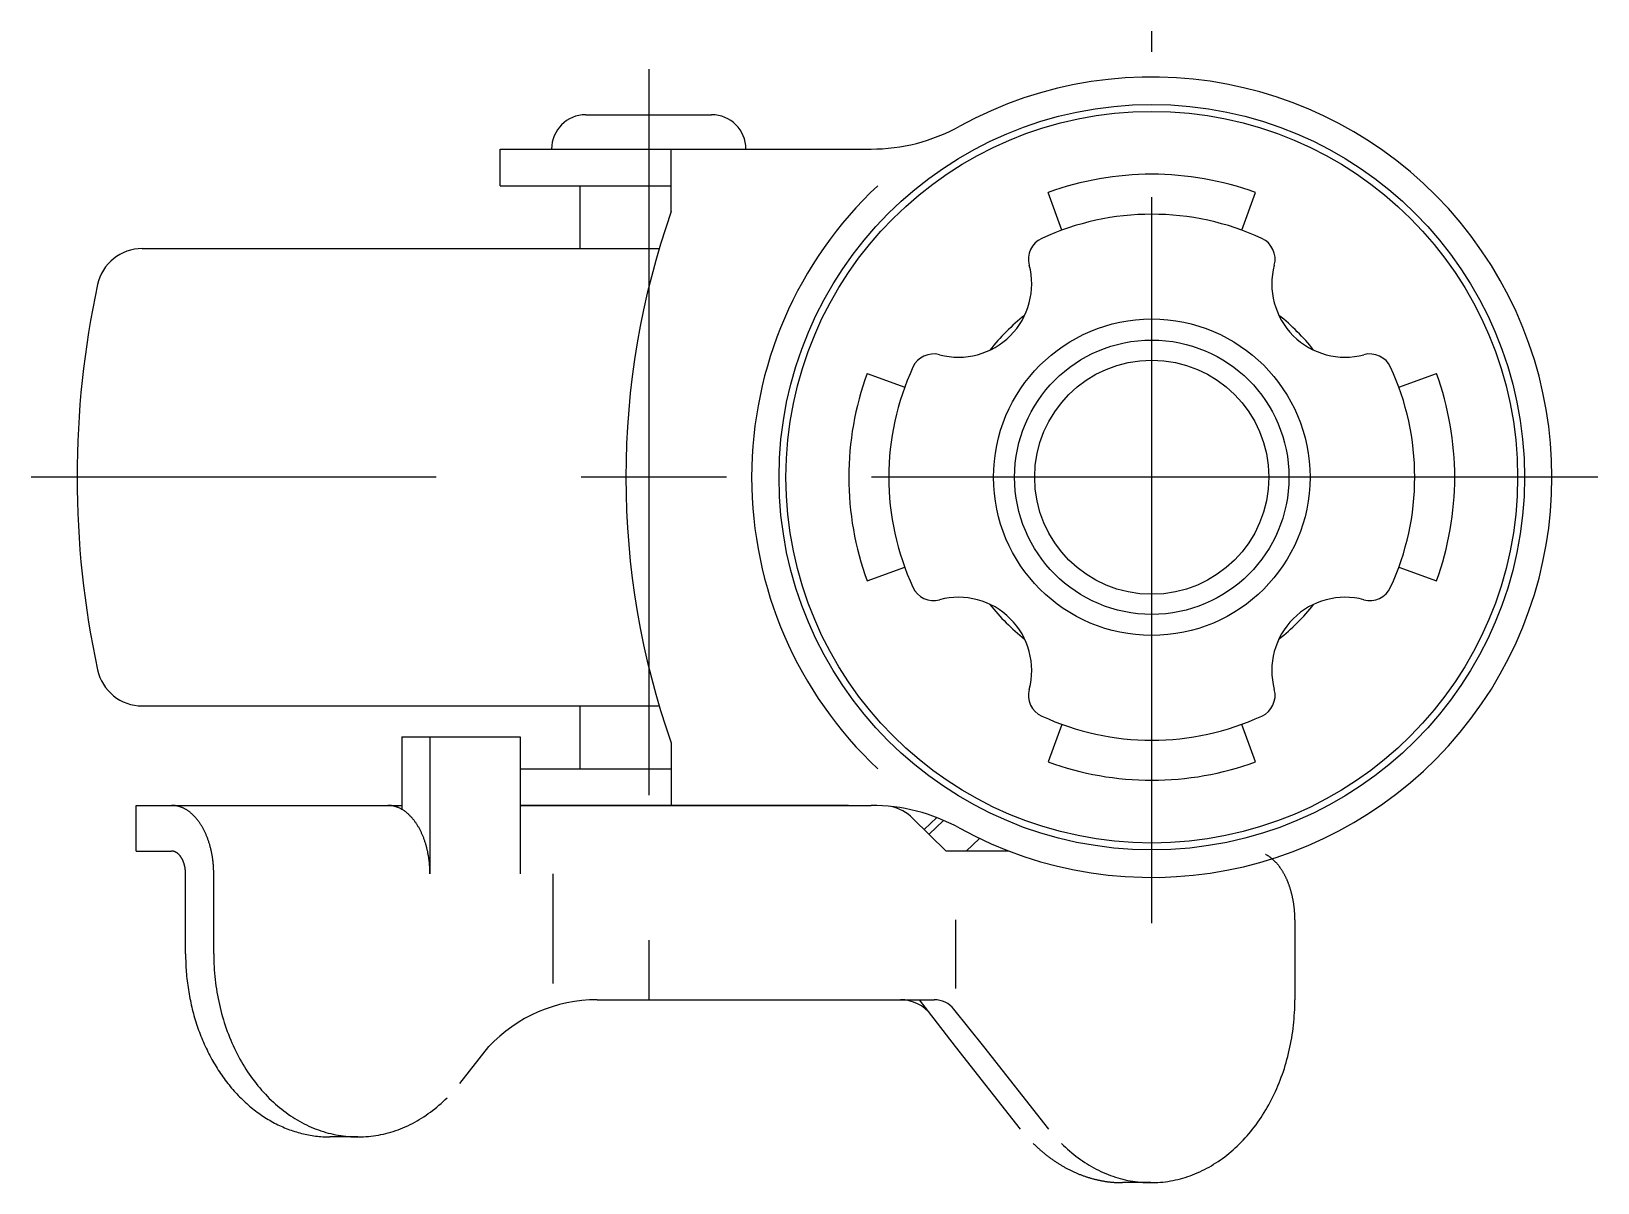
# Model space of a CAD drawing. Extents: x -157 to 41, y -42 to 152.
# Drawn here: x -27 to 41.5, y 101.4 to 151.7 of the extents above; entities that cross this region are included whole.
import ezdxf

# ---------------------------------------------------------------- set-up
doc = ezdxf.new("R2010")
doc.units = 0
doc.linetypes.add('CENTER', pattern=[50.8, 31.75, -6.35, 6.35, -6.35])
doc.layers.get('0').update_dxf_attribs({"linetype": 'CONTINUOUS'})
doc.layers.add('CENTER', color=1, linetype='CENTER')

msp = doc.modelspace()

# ---------------------------------------------------------------- linework, layer by layer
at = {"color": 7, "linetype": 'CONTINUOUS'}
for p, q in [((-2.75, 148.058), (2.75, 148.058)), ((-6.5, 144.958), (-6.5, 146.558)), ((-6.5, 146.558), (9.723, 146.558)), ((0.984, 143.823), (0.984, 146.558)), ((-6.5, 144.958), (0.984, 144.958)), ((-3, 142.208), (-3, 144.958)), ((18.067, 143.014), (17.468, 144.659)), ((25.933, 143.014), (26.532, 144.659)), ((-22.148, 142.208), (0.459, 142.208)), ((9.549, 136.74), (11.194, 136.141)), ((32.806, 136.141), (34.451, 136.74)), ((9.549, 127.676), (11.194, 128.275)), ((32.806, 128.275), (34.451, 127.676)), ((-22.148, 122.208), (0.459, 122.208)), ((-3, 119.458), (-3, 122.208)), ((18.067, 121.401), (17.468, 119.757)), ((26.532, 119.757), (25.933, 121.401)), ((-10.798, 120.858), (-10.798, 117.686)), ((-10.798, 120.858), (-5.627, 120.858)), ((-9.567, 120.858), (-9.567, 114.858)), ((-5.627, 120.858), (-5.627, 114.858)), ((0.984, 120.592), (0.984, 117.858)), ((-5.627, 119.458), (0.984, 119.458)), ((-22.409, 117.858), (-10.798, 117.858)), ((-22.409, 115.858), (-22.409, 117.858)), ((8.734, 117.858), (-5.627, 117.858)), ((-5.627, 117.858), (9.723, 117.858)), ((13.015, 115.858), (11.556, 117.287)), ((12.053, 116.799), (12.607, 117.32)), ((12.258, 116.599), (12.898, 117.201)), ((-22.409, 115.858), (-20.87, 115.858)), ((15.761, 115.858), (13.015, 115.858)), ((13.88, 115.858), (14.468, 116.411)), ((-20.254, 111.358), (-20.254, 114.858)), ((-19.023, 111.358), (-19.023, 114.858)), ((-4.193, 114.858), (-4.193, 110.062)), ((13.428, 109.846), (13.428, 112.858)), ((28.258, 112.858), (28.258, 109.358)), ((-2.253, 109.358), (12.49, 109.358)), ((13.423, 107.307), (11.842, 109.358)), ((14.654, 107.307), (13.35, 108.943)), ((-8.261, 105.701), (-6.995, 107.307)), ((16.265, 103.701), (13.423, 107.307)), ((17.496, 103.701), (14.654, 107.307)), ((-12.719, 103.358), (-13.95, 103.358)), ((21.954, 101.358), (20.722, 101.358))]:
    msp.add_line(p, q, dxfattribs=at)
for points in [[(-19.023, 114.858, 0), (-19.023, 114.895, 0), (-19.023, 114.931, 0), (-19.024, 114.968, 0), (-19.025, 115.005, 0), (-19.026, 115.042, 0), (-19.028, 115.078, 0), (-19.03, 115.115, 0), (-19.032, 115.152, 0), (-19.034, 115.188, 0), (-19.037, 115.225, 0), (-19.04, 115.261, 0), (-19.043, 115.298, 0), (-19.046, 115.334, 0), (-19.05, 115.371, 0), (-19.054, 115.407, 0), (-19.058, 115.443, 0), (-19.063, 115.479, 0), (-19.068, 115.515, 0), (-19.073, 115.551, 0), (-19.078, 115.587, 0), (-19.084, 115.622, 0), (-19.09, 115.658, 0), (-19.096, 115.693, 0), (-19.102, 115.729, 0), (-19.109, 115.764, 0), (-19.116, 115.799, 0), (-19.123, 115.834, 0), (-19.131, 115.868, 0), (-19.139, 115.903, 0), (-19.147, 115.937, 0), (-19.155, 115.972, 0), (-19.163, 116.006, 0), (-19.172, 116.04, 0), (-19.181, 116.073, 0), (-19.191, 116.107, 0), (-19.2, 116.14, 0), (-19.21, 116.174, 0), (-19.22, 116.207, 0), (-19.23, 116.239, 0), (-19.241, 116.272, 0), (-19.252, 116.304, 0), (-19.263, 116.336, 0), (-19.274, 116.368, 0), (-19.286, 116.4, 0), (-19.297, 116.432, 0), (-19.309, 116.463, 0), (-19.322, 116.494, 0), (-19.334, 116.524, 0), (-19.347, 116.555, 0), (-19.36, 116.585, 0), (-19.373, 116.615, 0), (-19.386, 116.645, 0), (-19.4, 116.674, 0), (-19.414, 116.703, 0), (-19.428, 116.732, 0), (-19.442, 116.761, 0), (-19.457, 116.789, 0), (-19.471, 116.817, 0), (-19.486, 116.845, 0), (-19.501, 116.872, 0), (-19.517, 116.9, 0), (-19.532, 116.926, 0), (-19.548, 116.953, 0), (-19.564, 116.979, 0), (-19.58, 117.005, 0), (-19.596, 117.03, 0), (-19.613, 117.056, 0), (-19.63, 117.081, 0), (-19.646, 117.105, 0), (-19.663, 117.129, 0), (-19.681, 117.153, 0), (-19.698, 117.177, 0), (-19.716, 117.2, 0), (-19.733, 117.223, 0), (-19.752, 117.245, 0), (-19.77, 117.267, 0), (-19.788, 117.289, 0), (-19.806, 117.31, 0), (-19.825, 117.332, 0), (-19.844, 117.352, 0), (-19.863, 117.372, 0), (-19.882, 117.392, 0), (-19.901, 117.412, 0), (-19.92, 117.431, 0), (-19.94, 117.45, 0), (-19.959, 117.468, 0), (-19.979, 117.486, 0), (-19.999, 117.503, 0), (-20.019, 117.521, 0), (-20.039, 117.537, 0), (-20.06, 117.554, 0), (-20.08, 117.57, 0), (-20.101, 117.585, 0), (-20.121, 117.6, 0), (-20.142, 117.615, 0), (-20.163, 117.629, 0), (-20.184, 117.643, 0), (-20.205, 117.657, 0), (-20.226, 117.67, 0), (-20.248, 117.682, 0), (-20.269, 117.695, 0), (-20.291, 117.706, 0), (-20.312, 117.718, 0), (-20.334, 117.729, 0), (-20.355, 117.739, 0), (-20.377, 117.749, 0), (-20.399, 117.759, 0), (-20.421, 117.768, 0), (-20.443, 117.777, 0), (-20.465, 117.785, 0), (-20.487, 117.793, 0), (-20.509, 117.8, 0), (-20.532, 117.807, 0), (-20.554, 117.814, 0), (-20.576, 117.82, 0), (-20.599, 117.825, 0), (-20.621, 117.83, 0), (-20.644, 117.835, 0), (-20.666, 117.839, 0), (-20.689, 117.843, 0), (-20.711, 117.847, 0), (-20.734, 117.85, 0), (-20.757, 117.852, 0), (-20.779, 117.854, 0), (-20.802, 117.856, 0), (-20.825, 117.857, 0), (-20.847, 117.858, 0), (-20.87, 117.858, 0)], [(-9.567, 114.858, 0), (-9.567, 114.895, 0), (-9.567, 114.931, 0), (-9.568, 114.968, 0), (-9.569, 115.005, 0), (-9.57, 115.042, 0), (-9.572, 115.078, 0), (-9.574, 115.115, 0), (-9.576, 115.152, 0), (-9.578, 115.188, 0), (-9.581, 115.225, 0), (-9.584, 115.261, 0), (-9.587, 115.298, 0), (-9.59, 115.334, 0), (-9.594, 115.371, 0), (-9.598, 115.407, 0), (-9.602, 115.443, 0), (-9.607, 115.479, 0), (-9.612, 115.515, 0), (-9.617, 115.551, 0), (-9.622, 115.587, 0), (-9.628, 115.622, 0), (-9.634, 115.658, 0), (-9.64, 115.693, 0), (-9.646, 115.729, 0), (-9.653, 115.764, 0), (-9.66, 115.799, 0), (-9.667, 115.834, 0), (-9.675, 115.868, 0), (-9.682, 115.903, 0), (-9.69, 115.937, 0), (-9.699, 115.972, 0), (-9.707, 116.006, 0), (-9.716, 116.04, 0), (-9.725, 116.073, 0), (-9.735, 116.107, 0), (-9.744, 116.14, 0), (-9.754, 116.174, 0), (-9.764, 116.207, 0), (-9.774, 116.239, 0), (-9.785, 116.272, 0), (-9.796, 116.304, 0), (-9.807, 116.336, 0), (-9.818, 116.368, 0), (-9.83, 116.4, 0), (-9.841, 116.432, 0), (-9.853, 116.463, 0), (-9.866, 116.494, 0), (-9.878, 116.524, 0), (-9.891, 116.555, 0), (-9.904, 116.585, 0), (-9.917, 116.615, 0), (-9.93, 116.645, 0), (-9.944, 116.674, 0), (-9.958, 116.703, 0), (-9.972, 116.732, 0), (-9.986, 116.761, 0), (-10.001, 116.789, 0), (-10.015, 116.817, 0), (-10.03, 116.845, 0), (-10.045, 116.872, 0), (-10.06, 116.9, 0), (-10.076, 116.926, 0), (-10.092, 116.953, 0), (-10.108, 116.979, 0), (-10.124, 117.005, 0), (-10.14, 117.03, 0), (-10.157, 117.056, 0), (-10.173, 117.081, 0), (-10.19, 117.105, 0), (-10.207, 117.129, 0), (-10.225, 117.153, 0), (-10.242, 117.177, 0), (-10.26, 117.2, 0), (-10.277, 117.223, 0), (-10.295, 117.245, 0), (-10.313, 117.267, 0), (-10.332, 117.289, 0), (-10.35, 117.31, 0), (-10.369, 117.332, 0), (-10.388, 117.352, 0), (-10.406, 117.372, 0), (-10.426, 117.392, 0), (-10.445, 117.412, 0), (-10.464, 117.431, 0), (-10.484, 117.45, 0), (-10.503, 117.468, 0), (-10.523, 117.486, 0), (-10.543, 117.503, 0), (-10.563, 117.521, 0), (-10.583, 117.537, 0), (-10.604, 117.554, 0), (-10.624, 117.57, 0), (-10.645, 117.585, 0), (-10.665, 117.6, 0), (-10.686, 117.615, 0), (-10.707, 117.629, 0), (-10.728, 117.643, 0), (-10.749, 117.657, 0), (-10.77, 117.67, 0), (-10.791, 117.682, 0), (-10.813, 117.695, 0), (-10.834, 117.706, 0), (-10.856, 117.718, 0), (-10.878, 117.729, 0), (-10.899, 117.739, 0), (-10.921, 117.749, 0), (-10.943, 117.759, 0), (-10.965, 117.768, 0), (-10.987, 117.777, 0), (-11.009, 117.785, 0), (-11.031, 117.793, 0), (-11.053, 117.8, 0), (-11.076, 117.807, 0), (-11.098, 117.814, 0), (-11.12, 117.82, 0), (-11.143, 117.825, 0), (-11.165, 117.83, 0), (-11.188, 117.835, 0), (-11.21, 117.839, 0), (-11.233, 117.843, 0), (-11.255, 117.847, 0), (-11.278, 117.85, 0), (-11.3, 117.852, 0), (-11.323, 117.854, 0), (-11.346, 117.856, 0), (-11.368, 117.857, 0), (-11.391, 117.858, 0), (-11.414, 117.858, 0)], [(-20.254, 114.858, 0), (-20.254, 114.87, 0), (-20.254, 114.882, 0), (-20.255, 114.895, 0), (-20.255, 114.907, 0), (-20.255, 114.919, 0), (-20.256, 114.931, 0), (-20.256, 114.944, 0), (-20.257, 114.956, 0), (-20.258, 114.968, 0), (-20.259, 114.98, 0), (-20.26, 114.992, 0), (-20.261, 115.004, 0), (-20.262, 115.017, 0), (-20.263, 115.029, 0), (-20.265, 115.041, 0), (-20.266, 115.053, 0), (-20.267, 115.065, 0), (-20.269, 115.077, 0), (-20.271, 115.089, 0), (-20.273, 115.101, 0), (-20.274, 115.113, 0), (-20.276, 115.124, 0), (-20.279, 115.136, 0), (-20.281, 115.148, 0), (-20.283, 115.16, 0), (-20.285, 115.171, 0), (-20.288, 115.183, 0), (-20.29, 115.195, 0), (-20.293, 115.206, 0), (-20.295, 115.218, 0), (-20.298, 115.229, 0), (-20.301, 115.24, 0), (-20.304, 115.252, 0), (-20.307, 115.263, 0), (-20.31, 115.274, 0), (-20.313, 115.285, 0), (-20.317, 115.296, 0), (-20.32, 115.307, 0), (-20.323, 115.318, 0), (-20.327, 115.329, 0), (-20.331, 115.34, 0), (-20.334, 115.351, 0), (-20.338, 115.361, 0), (-20.342, 115.372, 0), (-20.346, 115.382, 0), (-20.35, 115.393, 0), (-20.354, 115.403, 0), (-20.358, 115.413, 0), (-20.362, 115.423, 0), (-20.366, 115.434, 0), (-20.371, 115.444, 0), (-20.375, 115.453, 0), (-20.38, 115.463, 0), (-20.384, 115.473, 0), (-20.389, 115.483, 0), (-20.394, 115.492, 0), (-20.399, 115.502, 0), (-20.404, 115.511, 0), (-20.409, 115.52, 0), (-20.414, 115.529, 0), (-20.419, 115.538, 0), (-20.424, 115.547, 0), (-20.429, 115.556, 0), (-20.434, 115.565, 0), (-20.44, 115.573, 0), (-20.445, 115.582, 0), (-20.451, 115.59, 0), (-20.456, 115.599, 0), (-20.462, 115.607, 0), (-20.468, 115.615, 0), (-20.474, 115.623, 0), (-20.479, 115.631, 0), (-20.485, 115.638, 0), (-20.491, 115.646, 0), (-20.497, 115.654, 0), (-20.503, 115.661, 0), (-20.509, 115.668, 0), (-20.515, 115.675, 0), (-20.521, 115.682, 0), (-20.528, 115.689, 0), (-20.534, 115.696, 0), (-20.541, 115.703, 0), (-20.547, 115.709, 0), (-20.553, 115.715, 0), (-20.56, 115.722, 0), (-20.566, 115.728, 0), (-20.573, 115.734, 0), (-20.58, 115.74, 0), (-20.586, 115.745, 0), (-20.593, 115.751, 0), (-20.6, 115.756, 0), (-20.607, 115.762, 0), (-20.613, 115.767, 0), (-20.62, 115.772, 0), (-20.627, 115.777, 0), (-20.634, 115.782, 0), (-20.641, 115.786, 0), (-20.648, 115.791, 0), (-20.655, 115.795, 0), (-20.662, 115.799, 0), (-20.67, 115.803, 0), (-20.677, 115.807, 0), (-20.684, 115.811, 0), (-20.691, 115.815, 0), (-20.698, 115.818, 0), (-20.706, 115.822, 0), (-20.713, 115.825, 0), (-20.72, 115.828, 0), (-20.728, 115.831, 0), (-20.735, 115.833, 0), (-20.742, 115.836, 0), (-20.75, 115.839, 0), (-20.757, 115.841, 0), (-20.765, 115.843, 0), (-20.772, 115.845, 0), (-20.779, 115.847, 0), (-20.787, 115.849, 0), (-20.794, 115.85, 0), (-20.802, 115.852, 0), (-20.809, 115.853, 0), (-20.817, 115.854, 0), (-20.825, 115.855, 0), (-20.832, 115.856, 0), (-20.84, 115.857, 0), (-20.847, 115.857, 0), (-20.855, 115.857, 0), (-20.862, 115.858, 0), (-20.87, 115.858, 0)], [(28.258, 112.858, 0), (28.258, 112.887, 0), (28.257, 112.917, 0), (28.257, 112.946, 0), (28.256, 112.976, 0), (28.256, 113.005, 0), (28.255, 113.035, 0), (28.253, 113.064, 0), (28.252, 113.094, 0), (28.25, 113.123, 0), (28.249, 113.153, 0), (28.247, 113.182, 0), (28.245, 113.211, 0), (28.243, 113.241, 0), (28.24, 113.27, 0), (28.238, 113.299, 0), (28.235, 113.328, 0), (28.232, 113.358, 0), (28.229, 113.387, 0), (28.226, 113.416, 0), (28.222, 113.445, 0), (28.218, 113.474, 0), (28.215, 113.503, 0), (28.211, 113.531, 0), (28.206, 113.56, 0), (28.202, 113.589, 0), (28.198, 113.617, 0), (28.193, 113.646, 0), (28.188, 113.674, 0), (28.183, 113.703, 0), (28.178, 113.731, 0), (28.172, 113.759, 0), (28.167, 113.787, 0), (28.161, 113.816, 0), (28.155, 113.843, 0), (28.149, 113.871, 0), (28.143, 113.899, 0), (28.137, 113.927, 0), (28.13, 113.954, 0), (28.123, 113.982, 0), (28.116, 114.009, 0), (28.109, 114.036, 0), (28.102, 114.063, 0), (28.095, 114.09, 0), (28.087, 114.117, 0), (28.079, 114.144, 0), (28.072, 114.171, 0), (28.064, 114.197, 0), (28.055, 114.223, 0), (28.047, 114.25, 0), (28.038, 114.276, 0), (28.03, 114.302, 0), (28.021, 114.328, 0), (28.012, 114.353, 0), (28.003, 114.379, 0), (27.994, 114.404, 0), (27.984, 114.429, 0), (27.974, 114.455, 0), (27.965, 114.479, 0), (27.955, 114.504, 0), (27.945, 114.529, 0), (27.934, 114.553, 0), (27.924, 114.578, 0), (27.914, 114.602, 0), (27.903, 114.626, 0), (27.892, 114.649, 0), (27.881, 114.673, 0), (27.87, 114.696, 0), (27.859, 114.72, 0), (27.848, 114.743, 0), (27.836, 114.766, 0), (27.825, 114.788, 0), (27.813, 114.811, 0), (27.801, 114.833, 0), (27.789, 114.855, 0), (27.777, 114.877, 0), (27.764, 114.899, 0), (27.752, 114.921, 0), (27.739, 114.942, 0), (27.727, 114.963, 0), (27.714, 114.984, 0), (27.701, 115.005, 0), (27.688, 115.025, 0), (27.674, 115.046, 0), (27.661, 115.066, 0), (27.648, 115.086, 0), (27.634, 115.105, 0), (27.62, 115.125, 0), (27.607, 115.144, 0), (27.593, 115.163, 0), (27.579, 115.182, 0), (27.565, 115.2, 0), (27.55, 115.219, 0), (27.536, 115.237, 0), (27.521, 115.255, 0), (27.507, 115.272, 0), (27.492, 115.29, 0), (27.477, 115.307, 0), (27.462, 115.324, 0), (27.448, 115.341, 0), (27.432, 115.357, 0), (27.417, 115.373, 0), (27.402, 115.389, 0), (27.387, 115.405, 0), (27.371, 115.42, 0), (27.355, 115.436, 0), (27.34, 115.451, 0), (27.324, 115.465, 0), (27.308, 115.48, 0), (27.292, 115.494, 0), (27.276, 115.508, 0), (27.26, 115.522, 0), (27.244, 115.535, 0), (27.228, 115.548, 0), (27.211, 115.561, 0), (27.195, 115.574, 0), (27.178, 115.586, 0), (27.162, 115.599, 0), (27.145, 115.61, 0), (27.128, 115.622, 0), (27.112, 115.633, 0), (27.095, 115.644, 0), (27.078, 115.655, 0), (27.061, 115.666, 0), (27.044, 115.676, 0), (27.027, 115.686, 0), (27.009, 115.696, 0), (26.992, 115.705, 0), (26.975, 115.714, 0)], [(-20.254, 111.358, 0), (-20.254, 111.26, 0), (-20.252, 111.161, 0), (-20.25, 111.063, 0), (-20.247, 110.965, 0), (-20.242, 110.867, 0), (-20.237, 110.769, 0), (-20.231, 110.671, 0), (-20.224, 110.574, 0), (-20.216, 110.476, 0), (-20.207, 110.378, 0), (-20.197, 110.281, 0), (-20.186, 110.184, 0), (-20.174, 110.087, 0), (-20.161, 109.99, 0), (-20.148, 109.893, 0), (-20.133, 109.797, 0), (-20.117, 109.701, 0), (-20.101, 109.605, 0), (-20.084, 109.509, 0), (-20.065, 109.414, 0), (-20.046, 109.319, 0), (-20.026, 109.224, 0), (-20.005, 109.13, 0), (-19.983, 109.035, 0), (-19.96, 108.942, 0), (-19.936, 108.848, 0), (-19.911, 108.755, 0), (-19.886, 108.663, 0), (-19.859, 108.57, 0), (-19.832, 108.479, 0), (-19.803, 108.387, 0), (-19.774, 108.296, 0), (-19.744, 108.206, 0), (-19.713, 108.116, 0), (-19.682, 108.026, 0), (-19.649, 107.937, 0), (-19.615, 107.849, 0), (-19.581, 107.761, 0), (-19.546, 107.673, 0), (-19.51, 107.587, 0), (-19.473, 107.5, 0), (-19.435, 107.415, 0), (-19.397, 107.329, 0), (-19.357, 107.245, 0), (-19.317, 107.161, 0), (-19.276, 107.078, 0), (-19.234, 106.995, 0), (-19.192, 106.913, 0), (-19.148, 106.832, 0), (-19.104, 106.751, 0), (-19.059, 106.671, 0), (-19.014, 106.592, 0), (-18.967, 106.514, 0), (-18.92, 106.436, 0), (-18.872, 106.359, 0), (-18.823, 106.283, 0), (-18.774, 106.207, 0), (-18.724, 106.132, 0), (-18.673, 106.058, 0), (-18.621, 105.985, 0), (-18.569, 105.913, 0), (-18.516, 105.841, 0), (-18.462, 105.771, 0), (-18.408, 105.701, 0), (-18.353, 105.632, 0), (-18.297, 105.564, 0), (-18.241, 105.497, 0), (-18.184, 105.43, 0), (-18.126, 105.365, 0), (-18.068, 105.3, 0), (-18.009, 105.236, 0), (-17.949, 105.174, 0), (-17.889, 105.112, 0), (-17.829, 105.051, 0), (-17.767, 104.991, 0), (-17.705, 104.932, 0), (-17.643, 104.874, 0), (-17.58, 104.817, 0), (-17.517, 104.761, 0), (-17.453, 104.706, 0), (-17.388, 104.652, 0), (-17.323, 104.599, 0), (-17.257, 104.547, 0), (-17.191, 104.496, 0), (-17.124, 104.446, 0), (-17.057, 104.397, 0), (-16.99, 104.349, 0), (-16.922, 104.302, 0), (-16.853, 104.257, 0), (-16.785, 104.212, 0), (-16.715, 104.168, 0), (-16.645, 104.126, 0), (-16.575, 104.084, 0), (-16.505, 104.044, 0), (-16.434, 104.005, 0), (-16.363, 103.967, 0), (-16.291, 103.93, 0), (-16.219, 103.894, 0), (-16.147, 103.859, 0), (-16.074, 103.825, 0), (-16.001, 103.793, 0), (-15.928, 103.762, 0), (-15.854, 103.731, 0), (-15.78, 103.702, 0), (-15.706, 103.674, 0), (-15.632, 103.648, 0), (-15.557, 103.622, 0), (-15.482, 103.597, 0), (-15.407, 103.574, 0), (-15.331, 103.552, 0), (-15.256, 103.531, 0), (-15.18, 103.511, 0), (-15.104, 103.493, 0), (-15.028, 103.476, 0), (-14.952, 103.459, 0), (-14.875, 103.444, 0), (-14.799, 103.431, 0), (-14.722, 103.418, 0), (-14.645, 103.406, 0), (-14.568, 103.396, 0), (-14.491, 103.387, 0), (-14.414, 103.379, 0), (-14.337, 103.373, 0), (-14.259, 103.367, 0), (-14.182, 103.363, 0), (-14.105, 103.36, 0), (-14.027, 103.358, 0), (-13.95, 103.358, 0)], [(-19.023, 111.358, 0), (-19.022, 111.218, 0), (-19.019, 111.078, 0), (-19.014, 110.938, 0), (-19.007, 110.799, 0), (-18.999, 110.659, 0), (-18.988, 110.52, 0), (-18.976, 110.381, 0), (-18.961, 110.242, 0), (-18.945, 110.104, 0), (-18.927, 109.966, 0), (-18.907, 109.828, 0), (-18.885, 109.691, 0), (-18.861, 109.555, 0), (-18.835, 109.419, 0), (-18.807, 109.283, 0), (-18.778, 109.149, 0), (-18.746, 109.015, 0), (-18.713, 108.881, 0), (-18.678, 108.749, 0), (-18.641, 108.617, 0), (-18.603, 108.486, 0), (-18.562, 108.356, 0), (-18.52, 108.226, 0), (-18.476, 108.098, 0), (-18.43, 107.971, 0), (-18.383, 107.845, 0), (-18.333, 107.72, 0), (-18.282, 107.596, 0), (-18.23, 107.473, 0), (-18.175, 107.351, 0), (-18.119, 107.231, 0), (-18.061, 107.111, 0), (-18.002, 106.993, 0), (-17.941, 106.877, 0), (-17.879, 106.762, 0), (-17.814, 106.648, 0), (-17.749, 106.536, 0), (-17.682, 106.425, 0), (-17.613, 106.315, 0), (-17.543, 106.207, 0), (-17.471, 106.101, 0), (-17.398, 105.997, 0), (-17.323, 105.894, 0), (-17.247, 105.792, 0), (-17.17, 105.693, 0), (-17.091, 105.595, 0), (-17.011, 105.499, 0), (-16.93, 105.404, 0), (-16.847, 105.312, 0), (-16.763, 105.221, 0), (-16.678, 105.132, 0), (-16.592, 105.045, 0), (-16.504, 104.96, 0), (-16.415, 104.877, 0), (-16.325, 104.796, 0), (-16.235, 104.717, 0), (-16.142, 104.64, 0), (-16.049, 104.565, 0), (-15.955, 104.493, 0), (-15.86, 104.422, 0), (-15.764, 104.353, 0), (-15.667, 104.287, 0), (-15.569, 104.222, 0), (-15.47, 104.16, 0), (-15.371, 104.1, 0), (-15.271, 104.042, 0), (-15.169, 103.987, 0), (-15.067, 103.934, 0), (-14.965, 103.883, 0), (-14.861, 103.834, 0), (-14.757, 103.788, 0), (-14.653, 103.744, 0), (-14.548, 103.702, 0), (-14.442, 103.662, 0), (-14.335, 103.625, 0), (-14.229, 103.591, 0), (-14.121, 103.558, 0), (-14.014, 103.528, 0), (-13.906, 103.501, 0), (-13.797, 103.476, 0), (-13.688, 103.453, 0), (-13.579, 103.433, 0), (-13.47, 103.415, 0), (-13.361, 103.399, 0), (-13.251, 103.386, 0), (-13.141, 103.376, 0), (-13.031, 103.368, 0), (-12.921, 103.362, 0), (-12.811, 103.359, 0), (-12.7, 103.358, 0), (-12.59, 103.359, 0), (-12.48, 103.363, 0), (-12.37, 103.37, 0), (-12.26, 103.379, 0), (-12.15, 103.39, 0), (-12.04, 103.404, 0), (-11.931, 103.42, 0), (-11.822, 103.439, 0), (-11.713, 103.46, 0), (-11.604, 103.484, 0), (-11.496, 103.51, 0), (-11.388, 103.538, 0), (-11.28, 103.569, 0), (-11.173, 103.602, 0), (-11.066, 103.637, 0), (-10.96, 103.675, 0), (-10.855, 103.715, 0), (-10.75, 103.758, 0), (-10.645, 103.803, 0), (-10.541, 103.85, 0), (-10.438, 103.899, 0), (-10.336, 103.951, 0), (-10.234, 104.005, 0), (-10.133, 104.061, 0), (-10.033, 104.12, 0), (-9.934, 104.181, 0), (-9.835, 104.244, 0), (-9.738, 104.309, 0), (-9.641, 104.376, 0), (-9.545, 104.445, 0), (-9.451, 104.517, 0), (-9.357, 104.59, 0), (-9.264, 104.666, 0), (-9.173, 104.744, 0), (-9.082, 104.823, 0), (-8.992, 104.905, 0), (-8.904, 104.989, 0), (-8.817, 105.074, 0)], [(18.052, 103.074, 0), (18.139, 102.989, 0), (18.227, 102.905, 0), (18.317, 102.823, 0), (18.407, 102.744, 0), (18.499, 102.666, 0), (18.592, 102.59, 0), (18.686, 102.517, 0), (18.78, 102.445, 0), (18.876, 102.376, 0), (18.973, 102.309, 0), (19.07, 102.244, 0), (19.169, 102.181, 0), (19.268, 102.12, 0), (19.368, 102.061, 0), (19.469, 102.005, 0), (19.571, 101.951, 0), (19.673, 101.899, 0), (19.776, 101.85, 0), (19.88, 101.803, 0), (19.985, 101.758, 0), (20.09, 101.715, 0), (20.195, 101.675, 0), (20.301, 101.637, 0), (20.408, 101.602, 0), (20.515, 101.569, 0), (20.623, 101.538, 0), (20.73, 101.51, 0), (20.839, 101.484, 0), (20.948, 101.46, 0), (21.056, 101.439, 0), (21.166, 101.42, 0), (21.275, 101.404, 0), (21.385, 101.39, 0), (21.495, 101.379, 0), (21.605, 101.37, 0), (21.715, 101.363, 0), (21.825, 101.359, 0), (21.935, 101.358, 0), (22.046, 101.359, 0), (22.156, 101.362, 0), (22.266, 101.368, 0), (22.376, 101.376, 0), (22.486, 101.386, 0), (22.596, 101.399, 0), (22.705, 101.415, 0), (22.814, 101.433, 0), (22.924, 101.453, 0), (23.032, 101.476, 0), (23.141, 101.501, 0), (23.249, 101.528, 0), (23.356, 101.558, 0), (23.464, 101.591, 0), (23.57, 101.625, 0), (23.677, 101.662, 0), (23.782, 101.702, 0), (23.888, 101.744, 0), (23.992, 101.788, 0), (24.096, 101.834, 0), (24.2, 101.883, 0), (24.302, 101.934, 0), (24.404, 101.987, 0), (24.505, 102.042, 0), (24.606, 102.1, 0), (24.705, 102.16, 0), (24.804, 102.222, 0), (24.902, 102.287, 0), (24.999, 102.353, 0), (25.095, 102.422, 0), (25.19, 102.493, 0), (25.284, 102.565, 0), (25.377, 102.64, 0), (25.469, 102.717, 0), (25.56, 102.796, 0), (25.65, 102.877, 0), (25.739, 102.96, 0), (25.826, 103.045, 0), (25.913, 103.132, 0), (25.998, 103.221, 0), (26.082, 103.312, 0), (26.165, 103.404, 0), (26.246, 103.499, 0), (26.326, 103.595, 0), (26.405, 103.693, 0), (26.482, 103.792, 0), (26.558, 103.894, 0), (26.633, 103.997, 0), (26.706, 104.101, 0), (26.778, 104.207, 0), (26.848, 104.315, 0), (26.917, 104.425, 0), (26.984, 104.536, 0), (27.049, 104.648, 0), (27.114, 104.762, 0), (27.176, 104.877, 0), (27.237, 104.993, 0), (27.296, 105.111, 0), (27.354, 105.231, 0), (27.41, 105.351, 0), (27.465, 105.473, 0), (27.517, 105.596, 0), (27.568, 105.72, 0), (27.617, 105.845, 0), (27.665, 105.971, 0), (27.711, 106.098, 0), (27.755, 106.226, 0), (27.797, 106.356, 0), (27.837, 106.486, 0), (27.876, 106.617, 0), (27.913, 106.749, 0), (27.948, 106.881, 0), (27.981, 107.015, 0), (28.013, 107.149, 0), (28.042, 107.283, 0), (28.07, 107.419, 0), (28.096, 107.555, 0), (28.119, 107.691, 0), (28.142, 107.828, 0), (28.162, 107.966, 0), (28.18, 108.104, 0), (28.196, 108.242, 0), (28.211, 108.381, 0), (28.223, 108.52, 0), (28.234, 108.659, 0), (28.242, 108.799, 0), (28.249, 108.938, 0), (28.254, 109.078, 0), (28.257, 109.218, 0), (28.258, 109.358, 0)], [(16.82, 103.074, 0), (16.846, 103.048, 0), (16.872, 103.023, 0), (16.898, 102.998, 0), (16.925, 102.972, 0), (16.951, 102.947, 0), (16.977, 102.922, 0), (17.004, 102.898, 0), (17.03, 102.873, 0), (17.057, 102.849, 0), (17.084, 102.825, 0), (17.111, 102.801, 0), (17.138, 102.777, 0), (17.165, 102.753, 0), (17.192, 102.73, 0), (17.219, 102.707, 0), (17.247, 102.683, 0), (17.274, 102.661, 0), (17.302, 102.638, 0), (17.329, 102.615, 0), (17.357, 102.593, 0), (17.385, 102.571, 0), (17.413, 102.549, 0), (17.441, 102.527, 0), (17.469, 102.505, 0), (17.497, 102.484, 0), (17.526, 102.463, 0), (17.554, 102.442, 0), (17.582, 102.421, 0), (17.611, 102.4, 0), (17.64, 102.38, 0), (17.668, 102.359, 0), (17.697, 102.339, 0), (17.726, 102.319, 0), (17.755, 102.299, 0), (17.784, 102.28, 0), (17.813, 102.261, 0), (17.842, 102.241, 0), (17.872, 102.222, 0), (17.901, 102.204, 0), (17.93, 102.185, 0), (17.96, 102.167, 0), (17.989, 102.149, 0), (18.019, 102.131, 0), (18.049, 102.113, 0), (18.079, 102.095, 0), (18.108, 102.078, 0), (18.138, 102.061, 0), (18.168, 102.044, 0), (18.198, 102.027, 0), (18.229, 102.01, 0), (18.259, 101.994, 0), (18.289, 101.978, 0), (18.32, 101.962, 0), (18.35, 101.946, 0), (18.38, 101.93, 0), (18.411, 101.915, 0), (18.442, 101.9, 0), (18.472, 101.885, 0), (18.503, 101.87, 0), (18.534, 101.855, 0), (18.565, 101.841, 0), (18.596, 101.827, 0), (18.627, 101.813, 0), (18.658, 101.799, 0), (18.689, 101.785, 0), (18.72, 101.772, 0), (18.751, 101.759, 0), (18.782, 101.746, 0), (18.814, 101.733, 0), (18.845, 101.721, 0), (18.876, 101.708, 0), (18.908, 101.696, 0), (18.939, 101.684, 0), (18.971, 101.673, 0), (19.002, 101.661, 0), (19.034, 101.65, 0), (19.066, 101.639, 0), (19.098, 101.628, 0), (19.129, 101.617, 0), (19.161, 101.607, 0), (19.193, 101.597, 0), (19.225, 101.587, 0), (19.257, 101.577, 0), (19.289, 101.567, 0), (19.321, 101.558, 0), (19.353, 101.549, 0), (19.385, 101.54, 0), (19.417, 101.531, 0), (19.449, 101.523, 0), (19.482, 101.514, 0), (19.514, 101.506, 0), (19.546, 101.498, 0), (19.578, 101.491, 0), (19.611, 101.483, 0), (19.643, 101.476, 0), (19.675, 101.469, 0), (19.708, 101.462, 0), (19.74, 101.455, 0), (19.773, 101.449, 0), (19.805, 101.443, 0), (19.838, 101.437, 0), (19.87, 101.431, 0), (19.903, 101.426, 0), (19.936, 101.42, 0), (19.968, 101.415, 0), (20.001, 101.41, 0), (20.034, 101.406, 0), (20.066, 101.401, 0), (20.099, 101.397, 0), (20.132, 101.393, 0), (20.164, 101.389, 0), (20.197, 101.386, 0), (20.23, 101.382, 0), (20.263, 101.379, 0), (20.295, 101.376, 0), (20.328, 101.373, 0), (20.361, 101.371, 0), (20.394, 101.369, 0), (20.427, 101.367, 0), (20.459, 101.365, 0), (20.492, 101.363, 0), (20.525, 101.362, 0), (20.558, 101.36, 0), (20.591, 101.359, 0), (20.624, 101.359, 0), (20.657, 101.358, 0), (20.689, 101.358, 0), (20.722, 101.358, 0)]]:
    msp.add_polyline3d(points, dxfattribs=at)
for radius in [16.3, 16, 6.92, 5.12]:
    msp.add_circle((22, 132.208), radius, dxfattribs=at)
at = {"color": 3, "linetype": 'CONTINUOUS'}
msp.add_circle((22, 132.208), 6, dxfattribs=at)
at = {"color": 7, "linetype": 'CONTINUOUS'}
for centre, radius, start, end in [((22, 132.208), 17.5, 241.2195, 118.7805), ((-2.75, 146.558), 1.5, 90, 180), ((2.75, 146.558), 1.5, 0, 90), ((9.723, 154.558), 8, 270, 298.7805), ((22, 132.208), 13.25, 70, 110), ((22, 132.208), 17.5, 133.23323, 226.76677), ((34, 132.208), 35, 160.61759, 199.38241), ((22, 132.208), 11.5, 65.26755, 114.73245), ((17.607, 141.745), 1, 114.73245, 194.99835), ((26.393, 141.745), 1, 345.00165, 65.26755), ((-22.148, 140.208), 2, 90, 167.8468), ((13.55, 140.658), 3.2, 255.00165, 14.99835), ((30.45, 140.658), 3.2, 165.00165, 284.99835), ((15, 132.208), 40, 167.8468, 192.1532), ((22, 132.208), 9, 128.14537, 141.85463), ((22, 132.208), 9, 38.14537, 51.85463), ((22, 132.208), 11.5, 155.26755, 204.73245), ((12.463, 136.601), 1, 75.00165, 155.26755), ((31.537, 136.601), 1, 24.73245, 104.99835), ((22, 132.208), 11.5, 335.26755, 24.73245), ((22, 132.208), 13.25, 160, 200), ((22, 132.208), 13.25, 340, 20), ((12.463, 127.815), 1, 204.73245, 284.99835), ((13.55, 123.758), 3.2, 345.00165, 104.99835), ((30.45, 123.758), 3.2, 75.00165, 194.99835), ((31.537, 127.815), 1, 255.00165, 335.26755), ((22, 132.208), 9, 218.14537, 231.85463), ((22, 132.208), 9, 308.14537, 321.85463), ((-22.148, 124.208), 2, 192.1532, 270), ((17.607, 122.671), 1, 165.00165, 245.26755), ((26.393, 122.671), 1, 294.73245, 14.99835), ((22, 132.208), 11.5, 245.26755, 294.73245), ((22, 132.208), 13.25, 250, 290), ((9.723, 109.858), 8, 61.2195, 90), ((10.156, 115.858), 2, 45.59628, 77.59607), ((-2.253, 102.848), 6.51, 90, 136.76055), ((11.006, 107.658), 1.7, 37.63542, 90), ((12.49, 108.258), 1.1, 38.55458, 90)]:
    msp.add_arc(centre, radius, start, end, dxfattribs=at)
at = {"layer": 'CENTER', "color": 1, "linetype": 'CENTER'}
for p, q in [((22, 112.708), (22, 151.708)), ((0, 150.058), (0, 109.358)), ((41.5, 132.208), (-27, 132.208))]:
    msp.add_line(p, q, dxfattribs=at)

doc.saveas('drawing.dxf')
